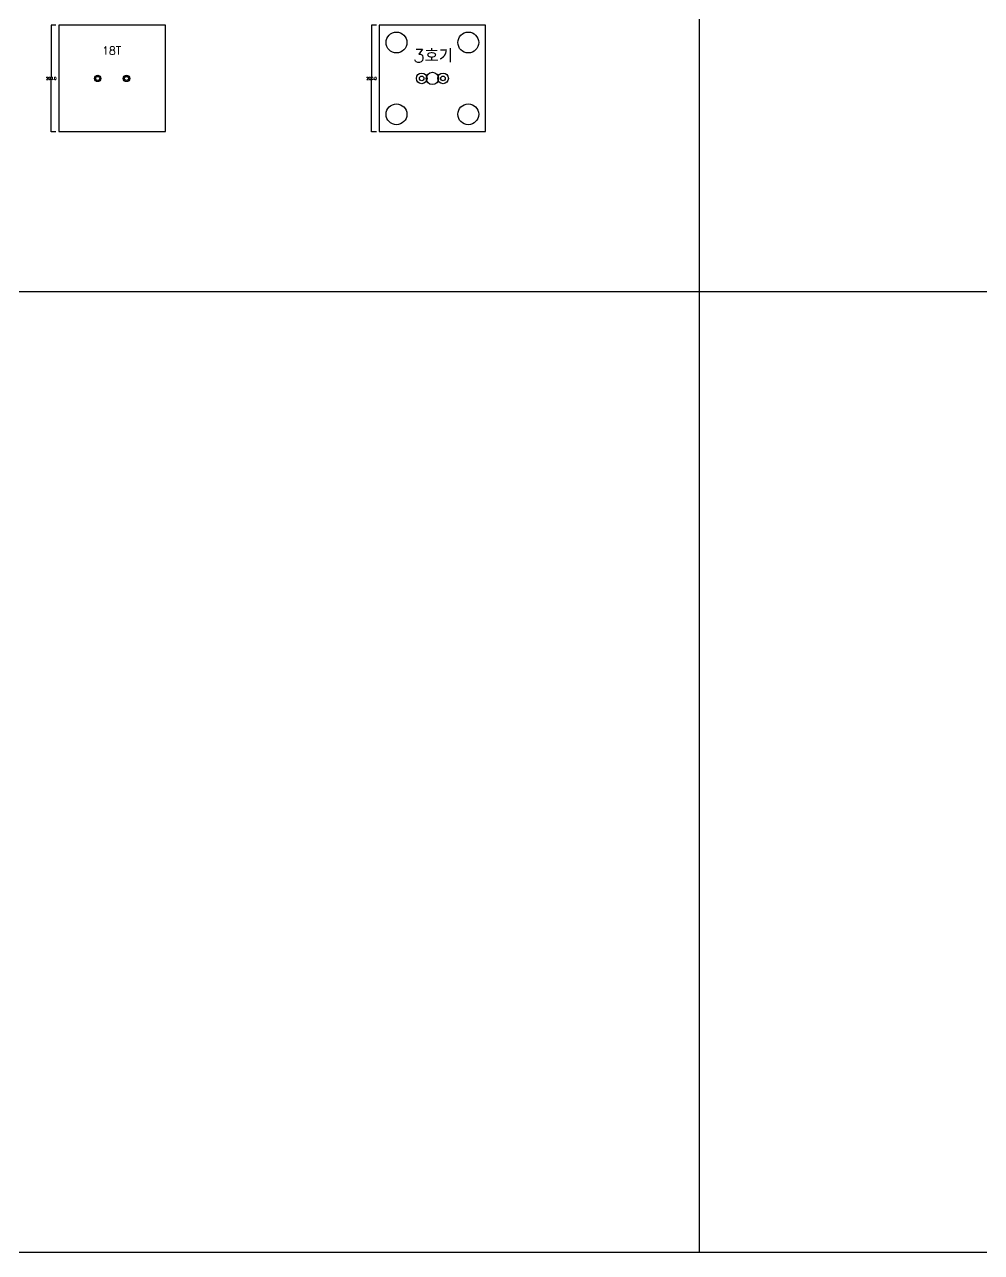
# Model space of a CAD drawing. Header units: millimetres. Extents: x 37110 to 56310, y -3510 to 5490.
# Drawn here: x 39046 to 40839, y -3510 to -1209 of the extents above; entities that cross this region are included whole.
import ezdxf

# ---------------------------------------------------------------- set-up
doc = ezdxf.new("R2010")
doc.units = ezdxf.units.MM
for name, color, linetype in [('TEXT', 3, 'Continuous'), ('볼트 구멍', 7, 'Continuous'), ('치구', 7, 'Continuous'), ('치수', 7, 'Continuous')]:
    doc.layers.add(name, color=color, linetype=linetype)
doc.styles.get("Standard").update_dxf_attribs({"font": 'txt.shx', "bigfont": 'whgtxt.shx'})
doc.dimstyles.get("Standard").update_dxf_attribs({"dimtxt": 7, "dimasz": 0.18, "dimexe": 0.18, "dimexo": 0.0625, "dimgap": 0.09, "dimtad": 0, "dimtih": 1, "dimtoh": 1, "dimdec": 1, "dimzin": 0, "dimdsep": 46, "dimtxsty": 'Standard', "dimcen": 0.09, "dimadec": 0, "dimazin": 0, "dimtfac": 1, "dimtdec": 1, "dimtofl": 0, "dimtmove": 0, "dimatfit": 3, "dimfxl": 0, "dimtolj": 1, "dimtzin": 0, "dimarcsym": 0})

# ---------------------------------------------------------------- blocks, each defined once
blk = doc.blocks.new('*D2109')
at = {"layer": 'Defpoints', "color": 0, "linetype": 'Continuous'}
for p in [(39705.1, -1210), (39696.2, -1410), (39705.1, -1410)]:
    blk.add_point(p, dxfattribs=at)
at = {"layer": '치수', "color": 0, "linetype": 'Continuous', "lineweight": -2}
for p, q in [((39705.1, -1210), (39696, -1210)), ((39696.2, -1210.2), (39696.2, -1307.4)), ((39696.2, -1409.8), (39696.2, -1312.6)), ((39705.1, -1410), (39696, -1410))]:
    blk.add_line(p, q, dxfattribs=at)
at = {"layer": '치수', "color": 0, "linetype": 'Continuous'}
for points in [[(39696.2, -1210.2), (39696.2, -1210.2), (39696.2, -1210)], [(39696.2, -1409.8), (39696.2, -1409.8), (39696.2, -1410)]]:
    blk.add_solid(points, dxfattribs=at)
at = {"layer": '치수', "color": 0, "linetype": 'Continuous', "insert": (39696.2, -1310), "char_height": 5, "attachment_point": 5}
blk.add_mtext('\\A1;200.0', dxfattribs=at)
blk = doc.blocks.new('*D2470')
at = {"layer": 'Defpoints', "color": 0, "linetype": 'Continuous'}
for p in [(39104.9, -1210), (39096, -1410), (39104.9, -1410)]:
    blk.add_point(p, dxfattribs=at)
at = {"layer": '치수', "color": 0, "linetype": 'Continuous', "lineweight": -2}
for p, q in [((39104.8, -1210), (39095.8, -1210)), ((39096, -1210.2), (39096, -1307.4)), ((39096, -1409.8), (39096, -1312.6)), ((39104.8, -1410), (39095.8, -1410))]:
    blk.add_line(p, q, dxfattribs=at)
at = {"layer": '치수', "color": 0, "linetype": 'Continuous'}
for points in [[(39095.9, -1210.2), (39096, -1210.2), (39096, -1210)], [(39095.9, -1409.8), (39096, -1409.8), (39096, -1410)]]:
    blk.add_solid(points, dxfattribs=at)
at = {"layer": '치수', "color": 0, "linetype": 'Continuous', "insert": (39096, -1310), "char_height": 5, "attachment_point": 5}
blk.add_mtext('\\A1;200.0', dxfattribs=at)

msp = doc.modelspace()

# ---------------------------------------------------------------- linework, layer by layer
at = {"color": 6}
for p, q in [((40310, 5490), (40310, -3510)), ((56310, -1710), (37110, -1710)), ((56310, -3510), (37110, -3510))]:
    msp.add_line(p, q, dxfattribs=at)
at = {"layer": '볼트 구멍', "color": 6}
for centre in [(39183.005, -1310.063), (39237.005, -1310.063)]:
    msp.add_circle(centre, 6, dxfattribs=at)
at = {"layer": '볼트 구멍', "color": 3}
for centre, radius in [((39183.005, -1310.063), 3.75), ((39237.005, -1310.063), 3.75), ((39790.005, -1310), 4.25), ((39810.005, -1310), 11.5), ((39830.005, -1310), 4.25)]:
    msp.add_circle(centre, radius, dxfattribs=at)
at = {"layer": '볼트 구멍', "color": 1}
for centre in [(39790.005, -1310), (39830.005, -1310)]:
    msp.add_circle(centre, 10, dxfattribs=at)
at = {"layer": '치구'}
for points in [[(39110.25, -1210.25), (39110.25, -1409.75), (39309.75, -1409.75), (39309.75, -1210.25)], [(39710.255, -1210.25), (39710.255, -1409.75), (39909.755, -1409.75), (39909.755, -1210.25)]]:
    msp.add_lwpolyline(points, close=True, dxfattribs=at)
for centre in [(39742.755, -1242.75), (39877.255, -1242.75), (39742.755, -1377.25), (39877.255, -1377.25)]:
    msp.add_circle(centre, 19.5, dxfattribs=at)

# ---------------------------------------------------------------- texts
at = {"layer": 'TEXT', "color": 1}
msp.add_text('18T', height=15, dxfattribs=at).set_placement((39191.167, -1265.461))
at = {"layer": 'TEXT', "linetype": 'Continuous'}
msp.add_text('3호기', height=25, dxfattribs=at).set_placement((39774.103, -1280.061))

# ---------------------------------------------------------------- dimensions: what is measured, and where the dimension line sits
at = {"layer": '치수', "color": 4, "linetype": 'Continuous'}
for base, p1, p2, picture, middle in [((39095.954, -1410), (39104.859, -1210), (39104.859, -1410), '*D2470', (39095.954, -1310)), ((39696.209, -1410), (39705.114, -1210), (39705.114, -1410), '*D2109', (39696.209, -1310))]:
    dim = msp.add_linear_dim(base=base, p1=p1, p2=p2, angle=90, dimstyle='Standard', override={"dimtxt": 5}, dxfattribs=at)
    dim.commit()
    dim.dimension.update_dxf_attribs({"geometry": picture, "text_midpoint": middle})

doc.saveas('drawing.dxf')
